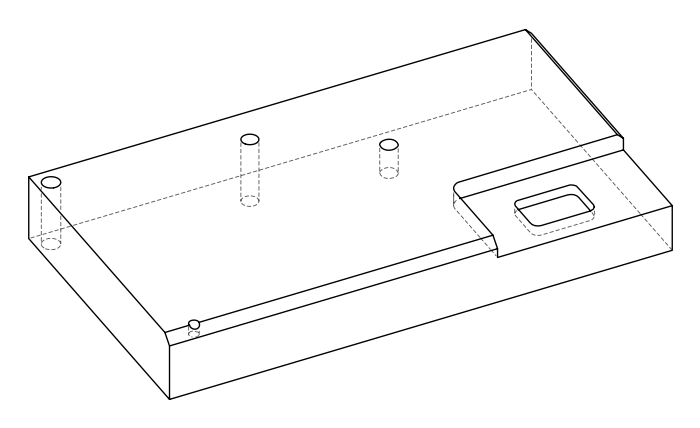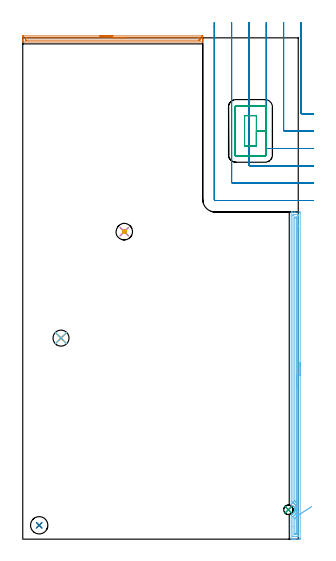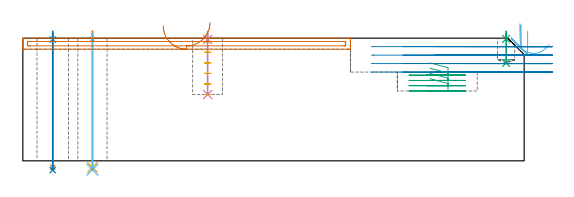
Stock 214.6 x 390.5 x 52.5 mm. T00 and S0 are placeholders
(PLAN: 15 operations, 10 tool changes, 20 min)
(1 SPOT_DRILL | STEP1HOLE | NXT0321_9005460120000 | 0.03 min | 1 mm3)
(2 SPOT_DRILL_1 | STEP1HOLE_1 | NXT0321_9005460120000 | 0.03 min | 30 mm3)
(3 SPOT_DRILL_2 | STEP1POCKET | NXT0321_9005460120000 | 0.03 min | 5 mm3)
(4 SPOT_DRILL_3 | STEP1POCKET_1 | NXT0321_9005460120000 | 0.03 min | 31 mm3)
(5 DRILL_THROUGH_HOLE_INTO_CENTER | STEP1HOLE | NXT0301_042 | 0.23 min | 2060 mm3)
(6 DRILL_TO_ENLARGE_THROUGH_HOLE | STEP1HOLE | NXT0301_096 | 0.23 min | 4361 mm3)
(7 DRILL_THROUGH_HOLE_INTO_CENTER_1 | STEP1HOLE_1 | NXT0301_042 | 0.23 min | 2058 mm3)
(8 DRILL_TO_ENLARGE_THROUGH_HOLE_1 | STEP1HOLE_1 | NXT0301_102 | 0.24 min | 5438 mm3)
(9 DRILL_BLIND_HOLE_INTO_CENTER | STEP1POCKET | NXT0301_045 | 0.05 min | 413 mm3)
(10 DRILL_BLIND_HOLE_INTO_CENTER_1 | STEP1POCKET_1 | NXT0301_089 | 0.11 min | 2469 mm3)
(11 MILL_ROUGH_BLIND_HOLE_CONTOUR | STEP1POCKET_1 | NXT0201_013 | Spiral | 0.33 min | 628 mm3)
(12 AREA_MILL | FG_CHAMFER_SURFACE | UGT0205_001 | 6.4 min | 6395 mm3)
(13 AREA_MILL_1 | FG_CHAMFER_SURFACE_1 | UGT0205_001 | 2.42 min | 1522 mm3)
(14 MILL_CORNER_NOTCH_RECTANGULAR | CORNER_NOTCH_RECTANGULAR | UGT0201_100 | Follow Part, ap 4.5, ae 75% | 7.75 min | 145957 mm3)
(15 MILL_RECTANGULAR_POCKET | POCKET_RECTANGULAR_STRAIGHT | NXT0201_013 | Follow Part, ap 2.5, ae 75% | 1.93 min | 13295 mm3)
(TOOL NXT0321_9005460120000 | NC Spot Drill, 142deg, 12mm, Carbide, Uncoated | D12 PA142 FL30 Z2)
(TOOL NXT0301_042 | Carbide Drill 7.1mm [860.1-0710-057A1-MM 2214] | D7.1 PA140 FL85 Z2)
(TOOL NXT0301_096 | Carbide Drill 12.5mm [860.1-1250-063A1-MM 2214] | D12.5 PA140 FL77 Z2)
(TOOL NXT0301_102 | Carbide Drill 13.5mm [860.1-1350-108A1-MM 2214] | D13.5 PA140 FL123 Z2)
(TOOL NXT0301_045 | Carbide Drill 7.4mm [860.1-0740-022A1-MM 2214] | D7.4 PA140 FL41 Z2)
(TOOL NXT0301_089 | Carbide Drill 11.8mm [860.1-1180-035A1-MM 2214] | D11.8 PA140 FL55 Z2)
(TOOL NXT0201_013 | ENDMILL 10mm | D10 FL30 Z4)
(TOOL UGT0205_001 | Chamfer Mill 20 x 3 x 45 deg. | D20 FL50 Z2)
(TOOL UGT0201_100 | End Mill 18 mm | D18 FL22 Z2)
(OP 1 SPOT_DRILL)
G17 G21 G94 G90
T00 M6
G54
G17 G0 G90 X29.8 Y156.6 S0 M3
G43 Z62.5 H0
G94 G81 G98 Z51.962 F250. R55.5
G80
M5
M2
(OP 2 SPOT_DRILL_1)
G17 G21 G94 G90
T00 M6
G54
G17 G0 G90 X12.8 Y10.8 S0 M3
G43 Z62.5 H0
G94 G81 G98 Z51.919 F250. R55.5
G80
M5
M2
(OP 3 SPOT_DRILL_2)
G17 G21 G94 G90
T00 M6
G54
G17 G0 G90 X206.9 Y22.9 S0 M3
G43 Z62.5 H0
G94 G81 G98 Z52.181 F250. R55.5
G80
M5
M2
(OP 4 SPOT_DRILL_3)
G17 G21 G94 G90
T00 M6
G54
G17 G0 G90 X79.1 Y239.5 S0 M3
G43 Z62.5 H0
G94 G81 G98 Z51.949 F250. R55.5
G80
M5
M2
(OP 5 DRILL_THROUGH_HOLE_INTO_CENTER)
G17 G21 G94 G90
T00 M6
G54
G17 G0 G90 X29.8 Y156.6 S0 M3
G43 Z62.5 H1
G94 G73 G98 Z-2.792 F250. Q6.912 R54.5
G80
M5
M2
(OP 6 DRILL_TO_ENLARGE_THROUGH_HOLE)
G17 G21 G94 G90
T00 M6
G54
G17 G0 G90 X29.8 Y156.6 S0 M3
G43 Z62.5 H1
G94 G73 G98 Z-3.775 F250. Q11.255 R54.5
G80
M5
M2
(OP 7 DRILL_THROUGH_HOLE_INTO_CENTER_1)
G17 G21 G94 G90
T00 M6
G54
G17 G0 G90 X12.8 Y10.8 S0 M3
G43 Z62.5 H1
G94 G73 G98 Z-2.792 F250. Q6.912 R54.5
G80
M5
M2
(OP 8 DRILL_TO_ENLARGE_THROUGH_HOLE_1)
G17 G21 G94 G90
T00 M6
G54
G17 G0 G90 X12.8 Y10.8 S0 M3
G43 Z62.5 H1
G94 G73 G98 Z-3.957 F250. Q11.291 R54.5
G80
M5
M2
(OP 9 DRILL_BLIND_HOLE_INTO_CENTER)
G17 G21 G94 G90
T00 M6
G54
G17 G0 G90 X206.9 Y22.9 S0 M3
G43 Z62.5 H1
G94 G81 G98 Z41.9 F250. R54.5
G80
M5
M2
(OP 10 DRILL_BLIND_HOLE_INTO_CENTER_1)
G17 G21 G94 G90
T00 M6
G54
G17 G0 G90 X79.1 Y239.5 S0 M3
G43 Z62.5 H1
G94 G81 G98 Z28.4 F250. R54.5
G80
M5
M2
(OP 11 MILL_ROUGH_BLIND_HOLE_CONTOUR)
G17 G21 G94 G90
T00 M6
G54
G17 G0 G90 X79.1 Y239.5 S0 M3
G43 Z62.5 H0
Z50.983
G94 G3 X79.734 Y240.266 R0.645 F250.
X78.838 Y240.875 R0.766
X77.725 Y239.238 R1.4
X78.838 Y240.875 R-1.4
X78.281 Y240.056 R0.7
X79.1 Y239.5 R0.7
G0 Z46.467
G3 X79.734 Y240.266 R0.645
X78.838 Y240.875 R0.766
X77.725 Y239.238 R1.4
X78.838 Y240.875 R-1.4
X78.281 Y240.056 R0.7
X79.1 Y239.5 R0.7
G0 Z41.95
G3 X79.734 Y240.266 R0.645
X78.838 Y240.875 R0.766
X77.725 Y239.238 R1.4
X78.838 Y240.875 R-1.4
X78.281 Y240.056 R0.7
X79.1 Y239.5 R0.7
G0 Z37.433
G3 X79.734 Y240.266 R0.645
X78.838 Y240.875 R0.766
X77.725 Y239.238 R1.4
X78.838 Y240.875 R-1.4
X78.281 Y240.056 R0.7
X79.1 Y239.5 R0.7
G0 Z32.917
G3 X79.734 Y240.266 R0.645
X78.838 Y240.875 R0.766
X77.725 Y239.238 R1.4
X78.838 Y240.875 R-1.4
X78.281 Y240.056 R0.7
X79.1 Y239.5 R0.7
G0 Z28.4
G3 X79.734 Y240.266 R0.645
X78.838 Y240.875 R0.766
X77.725 Y239.238 R1.4
X78.838 Y240.875 R-1.4
X78.281 Y240.056 R0.7
X79.1 Y239.5 R0.7
G0 Z62.5
M5
M2
(OP 12 AREA_MILL)
G17 G21 G94 G90
T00 M6
G54
G17 G0 G90 X216.1 Y137.4 S1061 M3
G43 Z62.5 H0
Z55.5
G94 G1 Y137.362 Z54.628 F250.
Y137.248 Z53.764
Y137.059 Z52.912
Y136.797 Z52.08
Y136.463 Z51.274
Y136.06 Z50.5
Y135.592 Z49.764
Y135.06 Z49.072
Y134.471 Z48.429
Y133.828 Z47.84
Y133.136 Z47.309
Y132.4 Z46.84
Y131.626 Z46.437
Y130.82 Z46.103
Y129.988 Z45.841
Y129.136 Z45.652
Y128.272 Z45.538
Y127.4 Z45.5
X216.099 Y0.611 Z45.501
X216.096 Y0.187 Z45.502
X216.091 Y0.01 Z45.505
X215.678 Y0. Z45.919
X212.16 Z49.434
X211.606 Z49.991
X211.281 Z50.315
X210.726 Z50.87
X210.402 Z51.193
X209.411 Z52.188
X209.106 Y0.01 Z52.493
X209.1 Y0.165 Z52.5
X209.104 Y18.469 Z52.496
X209.11 Y19.196 Z52.487
X209.118 Y19.271 Z52.479
X209.376 Y19.335 Z52.223
X209.702 Y19.439 Z51.897
X209.789 Y19.476 Z51.81
X210.238 Y19.703 Z51.36
X210.393 Y19.805 Z51.207
X210.662 Y19.985 Z50.936
X210.841 Y20.132 Z50.755
X210.863 Y20.15 Z50.733
X210.975 Y20.255 Z50.623
X211.056 Y20.332 Z50.543
X211.308 Y20.629 Z50.291
X211.359 Y20.701 Z50.239
X211.536 Y20.948 Z50.062
X211.687 Y21.224 Z49.911
X211.805 Y21.499 Z49.794
X211.844 Y21.594 Z49.752
X211.867 Y21.646 Z49.73
X211.875 Y21.663 Z49.723
X211.884 Y21.696 Z49.714
X211.982 Y22.04 Z49.612
X212.005 Y22.116 Z49.591
X212.011 Y22.168 Z49.581
X212.053 Y22.43 Z49.544
X212.07 Y22.551 Z49.523
X212.072 Y22.561 Z49.522
Y22.584 Z49.521
X212.073 Y22.66 Z49.516
X212.076 Y22.738 Z49.514
X212.078 Y22.838 Z49.506
X212.079 Y22.875 Z49.505
X212.084 Y23.008 Z49.503
X212.082 Y23.029 Z49.505
X212.077 Y23.1 Z49.513
X212.07 Y23.183 Z49.522
X212.066 Y23.23 Z49.525
X212.057 Y23.361 Z49.54
X212.055 Y23.38 Z49.542
X212.049 Y23.458 Z49.548
X212.011 Y23.68 Z49.586
X211.974 Y23.826 Z49.622
X211.956 Y23.901 Z49.641
X211.881 Y24.131 Z49.716
X211.867 Y24.168 Z49.73
X211.825 Y24.273 Z49.77
X211.793 Y24.358 Z49.805
X211.75 Y24.452 Z49.85
X211.691 Y24.578 Z49.908
X211.615 Y24.719 Z49.984
X211.575 Y24.793 Z50.024
X211.536 Y24.857 Z50.063
X211.38 Y25.081 Z50.219
X211.211 Y25.294 Z50.387
X211.028 Y25.495 Z50.571
X210.906 Y25.612 Z50.693
X210.83 Y25.685 Z50.769
X210.663 Y25.817 Z50.936
X210.239 Y26.097 Z51.361
X209.789 Y26.317 Z51.81
X209.614 Y26.381 Z51.984
X209.522 Y26.414 Z52.073
X209.44 Y26.444 Z52.157
X209.265 Y26.494 Z52.335
X209.22 Y26.505 Z52.38
X209.107 Y26.533 Z52.493
X209.1 Y27.397 Z52.5
Y254.635
X209.106 Y254.79 Z52.493
X209.412 Y254.8 Z52.187
X209.752 Z51.848
X210.402 Z51.193
X211.606 Z49.991
X212.16 Z49.434
X215.401 Z46.196
X215.678 Y254.797 Z45.919
X216.092 Y254.79 Z45.505
X216.096 Y254.613 Z45.502
X216.099 Y254.189 Z45.501
X216.1 Y127.4 Z45.5
X214.686 Z46.914
X214.685 Y2.512 Z46.915
X214.684 Y2.397 Z46.916
X214.679 Y2.018 Z46.921
X214.305 Y2.005 Z47.295
X213.919 Y2.002 Z47.681
X213.431 Y2. Z48.169
X210.598 Y2.001 Z51.002
X210.568 Y2.003 Z51.032
X210.537 Y2.009 Z51.063
X210.522 Y2.014 Z51.078
X210.52 Y2.037 Z51.08
X210.516 Y2.281 Z51.084
X210.517 Y9.929 Z51.083
X210.518 Y16.683 Z51.082
X210.52 Y17.456 Z51.08
X210.522 Y17.576 Z51.078
X210.525 Y17.702 Z51.075
X210.546 Y17.724 Z51.054
X210.569 Y17.746 Z51.031
X211.281 Y18.196 Z50.319
X211.433 Y18.315 Z50.167
X211.619 Y18.469 Z49.981
X211.898 Y18.736 Z49.702
X212.16 Y19.043 Z49.44
X212.301 Y19.219 Z49.299
X212.408 Y19.362 Z49.192
X212.574 Y19.603 Z49.026
X212.659 Y19.748 Z48.941
X212.922 Y20.255 Z48.678
X212.945 Y20.303 Z48.655
X212.96 Y20.336 Z48.64
X213.04 Y20.532 Z48.56
X213.2 Y20.985 Z48.4
X213.248 Y21.148 Z48.352
X213.332 Y21.446 Z48.268
X213.382 Y21.693 Z48.218
X213.435 Y22.04 Z48.165
X213.467 Y22.268 Z48.133
X213.481 Y22.485 Z48.119
X213.497 Y22.933 Z48.103
X213.494 Y23.145 Z48.106
X213.476 Y23.383 Z48.124
X213.433 Y23.826 Z48.167
X213.39 Y24.089 Z48.21
X213.316 Y24.439 Z48.284
X213.24 Y24.719 Z48.36
X213.04 Y25.287 Z48.56
X212.895 Y25.612 Z48.705
X212.752 Y25.904 Z48.848
X212.601 Y26.158 Z48.999
X212.486 Y26.33 Z49.114
X212.363 Y26.505 Z49.237
X212.16 Y26.765 Z49.44
X211.865 Y27.094 Z49.735
X211.549 Y27.398 Z50.051
X211.281 Y27.605 Z50.319
X210.704 Y27.983 Z50.896
X210.595 Y28.041 Z51.005
X210.578 Y28.05 Z51.022
X210.527 Y28.083 Z51.073
X210.52 Y28.17 Z51.08
X210.518 Y28.291 Z51.082
X210.514 Y29.069 Z51.086
Y29.183
X210.515 Y252.288 Z51.085
X210.516 Y252.403 Z51.084
X210.521 Y252.782 Z51.079
X210.895 Y252.795 Z50.705
X211.281 Y252.798 Z50.319
X211.769 Y252.8 Z49.831
X214.602 Y252.799 Z46.998
X214.632 Y252.797 Z46.968
X214.663 Y252.791 Z46.937
X214.679 Y252.786 Z46.921
X214.68 Y252.763 Z46.92
X214.685 Y252.518 Z46.915
X214.686 Y243.86 Z46.914
Y127.4
X213.272 Z48.328
X213.271 Y28.948 Z48.329
X213.27 Y28.291 Z48.33
X213.269 Y28.062 Z48.331
X213.268 Y28.059 Z48.332
X213.263 Y28.064 Z48.337
X213.082 Y28.291 Z48.518
X213.04 Y28.339 Z48.56
X212.637 Y28.771 Z48.963
X212.197 Y29.183 Z49.404
X212.16 Y29.213 Z49.44
X212.029 Y29.317 Z49.571
X211.972 Y29.373 Z49.628
X211.936 Y29.412 Z49.664
X211.93 Y30.076 Z49.67
X211.929 Y30.311 Z49.671
Y249.959
X211.931 Y250.617 Z49.669
X211.933 Y250.734 Z49.667
X211.935 Y250.784 Z49.665
X211.987 Y250.793 Z49.613
X212.16 Y250.796 Z49.44
X212.86 Y250.799 Z48.74
X213.04 Y250.797 Z48.56
X213.219 Y250.792 Z48.381
X213.265 Y250.79 Z48.335
X213.267 Y250.758 Z48.333
X213.27 Y250.695 Z48.33
X213.271 Y250.617 Z48.329
Y250.382
X213.272 Y127.4 Z48.328
Y126.528 Z48.367
Y125.664 Z48.48
Y124.812 Z48.669
Y123.98 Z48.932
Y123.174 Z49.265
Y122.4 Z49.668
Y121.664 Z50.137
Y120.972 Z50.668
Y120.329 Z51.257
Y119.74 Z51.901
Y119.208 Z52.593
Y118.74 Z53.328
Y118.337 Z54.102
Y118.003 Z54.908
Y117.741 Z55.74
Y117.552 Z56.592
Y117.438 Z57.457
Y117.4 Z58.328
G0 Z62.5
X212.807 Y27.213
Z58.805
G1 Y27.217 Z57.932
X212.81 Y27.145 Z57.063
X212.817 Y26.998 Z56.203
X212.828 Y26.776 Z55.359
X212.842 Y26.482 Z54.538
X212.86 Y26.117 Z53.746
X212.881 Y25.685 Z52.988
X212.905 Y25.188 Z52.272
X212.932 Y24.631 Z51.601
X212.961 Y24.018 Z50.981
X212.993 Y23.353 Z50.417
X213.028 Y22.642 Z49.914
X213.064 Y21.889 Z49.474
X213.102 Y21.101 Z49.102
X213.141 Y20.283 Z48.8
X213.182 Y19.443 Z48.57
X213.223 Y18.585 Z48.415
X213.265 Y17.718 Z48.335
X213.267 Y17.687 Z48.333
X213.27 Y17.576 Z48.33
X213.271 Y17.45 Z48.329
Y17.341
Y4.841
X213.269 Y4.183 Z48.331
X213.267 Y4.066 Z48.333
X213.265 Y4.016 Z48.335
X213.213 Y4.007 Z48.387
X213.04 Y4.004 Z48.56
X212.34 Y4.001 Z49.26
X212.16 Y4.003 Z49.44
X211.981 Y4.008 Z49.619
X211.936 Y4.01 Z49.664
X211.934 Y4.043 Z49.666
X211.931 Y4.105 Z49.669
X211.93 Y4.183 Z49.67
Y4.417
X211.933 Y15.79 Z49.667
Y16.021
X211.936 Y16.253 Z49.664
X211.939 Y16.402 Z49.661
X212.27 Y16.683 Z49.33
X212.669 Y17.059 Z48.931
X213.04 Y17.467 Z48.56
X213.09 Y17.525 Z48.51
X213.133 Y17.576 Z48.467
X213.19 Y17.646 Z48.41
X213.212 Y17.67 Z48.388
X213.247 Y17.706 Z48.353
X213.265 Y17.718 Z48.335
X213.846 Y18.096 Z47.804
X214.462 Y18.497 Z47.336
X215.111 Y18.92 Z46.934
X215.786 Y19.36 Z46.6
X216.484 Y19.814 Z46.339
X217.197 Y20.279 Z46.15
X217.922 Y20.751 Z46.037
X218.653 Y21.227 Z46.
X219.383 Y21.703 Z46.038
X220.107 Y22.175 Z46.153
X220.821 Y22.64 Z46.342
X221.518 Y23.094 Z46.605
X222.193 Y23.534 Z46.94
X222.841 Y23.956 Z47.343
X223.457 Y24.357 Z47.812
X224.037 Y24.735 Z48.344
X224.576 Y25.086 Z48.934
X225.069 Y25.407 Z49.577
G0 Z62.5
M5
M2
(OP 13 AREA_MILL_1)
G17 G21 G94 G90
T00 M6
G54
G17 G0 G90 X60.1 Y392. S1061 M3
G43 Z62.5 H0
Z57.8
G94 G1 X60.138 Z56.928 F250.
X60.252 Z56.063
X60.441 Z55.212
X60.703 Z54.38
X61.037 Z53.574
X61.44 Z52.8
X61.908 Z52.064
X62.44 Z51.372
X63.029 Z50.729
X63.672 Z50.14
X64.364 Z49.608
X65.1 Z49.14
X65.874 Z48.737
X66.68 Z48.403
X67.512 Z48.141
X68.364 Z47.952
X69.228 Z47.838
X70.1 Z47.8
X139.041
X139.612 Y391.999 Z47.801
X140.176 Y391.993 Z47.803
X140.193 Y391.991 Z47.805
X140.2 Y391.43 Z48.365
Y390.824 Z48.974
Y390.54 Z49.257
Y388.76 Z51.035
Y388.193 Z51.606
Y387.663 Z52.135
Y387.34 Z52.451
X140.191 Y387.303 Z52.488
X140.058 Y387.3 Z52.5
X0.142
X0.01 Y387.303 Z52.488
X0.007 Y387.338 Z52.454
X0. Y387.663 Z52.136
Y388.193 Z51.606
Y388.76 Z51.035
Y390.824 Z48.974
X0.003 Y391.43 Z48.365
X0.007 Y391.991 Z47.805
X0.024 Y391.993 Z47.803
X0.588 Y392. Z47.8
X70.1
Y390.586 Z49.214
X136.939
X137.787 Y390.583 Z49.217
X137.83 Y390.58 Z49.22
X138.19 Y390.54 Z49.26
X138.197 Y390.174 Z49.626
X138.198 Y389.65 Z50.15
Y389.283 Z50.517
X138.19 Y388.76 Z51.04
X137.87 Y388.72 Z51.08
X137.83 Y388.718 Z51.082
X136.985 Y388.714 Z51.086
X136.939
X3.261
X2.413 Y388.718 Z51.082
X2.37 Y388.72 Z51.08
X2.01 Y388.76 Z51.04
X2.003 Y389.127 Z50.673
X2.002 Y389.65 Z50.15
Y390.017 Z49.783
X2.01 Y390.54 Z49.26
X2.33 Y390.58 Z49.22
X2.37 Y390.582 Z49.218
X3.215 Y390.586 Z49.214
X3.261
X70.1
X70.972 Z49.252
X71.836 Z49.366
X72.688 Z49.555
X73.52 Z49.817
X74.326 Z50.151
X75.1 Z50.554
X75.836 Z51.023
X76.528 Z51.554
X77.171 Z52.143
X77.76 Z52.786
X78.292 Z53.478
X78.76 Z54.214
X79.163 Z54.988
X79.497 Z55.794
X79.759 Z56.626
X79.948 Z57.478
X80.062 Z58.343
X80.1 Z59.214
G0 Z62.5
M5
M2
(OP 14 MILL_CORNER_NOTCH_RECTANGULAR)
G17 G21 G94 G90
T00 M6
G54
G17 G0 G90 X216.7 Y402.252 S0 M3
G43 Z62.506 H0
Z48.88
G94 G1 Y399.252 F250.
Y332.194 F500.
G3 X217.594 Y331.3 R0.9
G1 X223.6
X226.6 F250.
G0 Z62.506
X203.2 Y402.5
Z48.88
G1 Y399.5
Y318.694 F500.
G3 X204.094 Y317.8 R0.9
G1 X223.6
X226.6 F250.
G0 Z62.506
X189.7 Y402.5
Z48.88
G1 Y399.5
Y305.195 F500.
G3 X190.595 Y304.3 R0.9
G1 X223.6
X226.6 F250.
G0 Z62.506
X176.2 Y402.5
Z48.88
G1 Y399.5
Y291.695 F500.
G3 X177.095 Y290.8 R0.9
G1 X223.6
X226.6 F250.
G0 Z62.506
X162.7 Y402.5
Z48.88
G1 Y399.5
Y278.195 F500.
G3 X163.595 Y277.3 R0.9
G1 X223.6
X226.6 F250.
G0 Z62.506
X149.2 Y402.5
Z48.88
G1 Y399.5
Y264.696 F500.
G3 X150.096 Y263.8 R0.9
G1 X223.6
X226.6 F250.
G0 Z62.506
X216.7 Y402.252
Z45.253
G1 Y399.252
Y332.194 F500.
G3 X217.594 Y331.3 R0.9
G1 X223.6
X226.6 F250.
G0 Z62.506
X203.2 Y402.5
Z45.253
G1 Y399.5
Y318.694 F500.
G3 X204.094 Y317.8 R0.9
G1 X223.6
X226.6 F250.
G0 Z62.506
X189.7 Y402.5
Z45.253
G1 Y399.5
Y305.195 F500.
G3 X190.595 Y304.3 R0.9
G1 X223.6
X226.6 F250.
G0 Z62.506
X176.2 Y402.5
Z45.253
G1 Y399.5
Y291.695 F500.
G3 X177.095 Y290.8 R0.9
G1 X223.6
X226.6 F250.
G0 Z62.506
X162.7 Y402.5
Z45.253
G1 Y399.5
Y278.195 F500.
G3 X163.595 Y277.3 R0.9
G1 X223.6
X226.6 F250.
G0 Z62.506
X149.2 Y402.5
Z45.253
G1 Y399.5
Y264.696 F500.
G3 X150.096 Y263.8 R0.9
G1 X223.6
X226.6 F250.
G0 Z62.506
X216.7 Y402.252
Z41.627
G1 Y399.252
Y332.194 F500.
G3 X217.594 Y331.3 R0.9
G1 X223.6
X226.6 F250.
G0 Z62.506
X203.2 Y402.5
Z41.627
G1 Y399.5
Y318.694 F500.
G3 X204.094 Y317.8 R0.9
G1 X223.6
X226.6 F250.
G0 Z62.506
X189.7 Y402.5
Z41.627
G1 Y399.5
Y305.195 F500.
G3 X190.595 Y304.3 R0.9
G1 X223.6
X226.6 F250.
G0 Z62.506
X176.2 Y402.5
Z41.627
G1 Y399.5
Y291.695 F500.
G3 X177.095 Y290.8 R0.9
G1 X223.6
X226.6 F250.
G0 Z62.506
X162.7 Y402.5
Z41.627
G1 Y399.5
Y278.195 F500.
G3 X163.595 Y277.3 R0.9
G1 X223.6
X226.6 F250.
G0 Z62.506
X149.2 Y402.5
Z41.627
G1 Y399.5
Y264.696 F500.
G3 X150.096 Y263.8 R0.9
G1 X223.6
X226.6 F250.
G0 Z62.506
X216.7 Y402.252
Z38.
G1 Y399.252
Y332.194 F500.
G3 X217.594 Y331.3 R0.9
G1 X223.6
X226.6 F250.
G0 Z62.506
X203.2 Y402.5
Z38.
G1 Y399.5
Y318.694 F500.
G3 X204.094 Y317.8 R0.9
G1 X223.6
X226.6 F250.
G0 Z62.506
X189.7 Y402.5
Z38.
G1 Y399.5
Y305.195 F500.
G3 X190.595 Y304.3 R0.9
G1 X223.6
X226.6 F250.
G0 Z62.506
X176.2 Y402.5
Z38.
G1 Y399.5
Y291.695 F500.
G3 X177.095 Y290.8 R0.9
G1 X223.6
X226.6 F250.
G0 Z62.506
X162.7 Y402.5
Z38.
G1 Y399.5
Y278.195 F500.
G3 X163.595 Y277.3 R0.9
G1 X223.6
X226.6 F250.
G0 Z62.506
X149.2 Y402.5
Z38.
G1 Y399.5
Y264.696 F500.
G3 X150.096 Y263.8 R0.9
G1 X223.6
X226.6 F250.
G0 Z62.506
M5
M2
(OP 15 MILL_RECTANGULAR_POCKET)
G17 G21 G94 G90
T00 M6
G54
G17 G0 G90 X174.267 Y306.1 S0 M3
G43 Z62.506 H0
Z41.943
G94 G1 X182. Z39.871 F250.
Y318. Z36.682
Y329.9 F500.
X172.8
Y306.1
X182.
Y318.
X189.5
Y336.7
G3 X188.8 Y337.4 R0.7
G1 X166.
G3 X165.3 Y336.7 R0.7
G1 Y299.3
G3 X166. Y298.6 R0.7
G1 X188.8
G3 X189.5 Y299.3 R0.7
G1 Y318.
Y319.
G0 X174.267 Y306.1 Z39.682
G1 X182. Z37.61 F250.
Y318. Z34.421
Y329.9 F500.
X172.8
Y306.1
X182.
Y318.
X189.5
Y336.7
G3 X188.8 Y337.4 R0.7
G1 X166.
G3 X165.3 Y336.7 R0.7
G1 Y299.3
G3 X166. Y298.6 R0.7
G1 X188.8
G3 X189.5 Y299.3 R0.7
G1 Y318.
Y319.
G0 X174.267 Y306.1 Z37.421
G1 X182. Z35.349 F250.
Y318. Z32.161
Y329.9 F500.
X172.8
Y306.1
X182.
Y318.
X189.5
Y336.7
G3 X188.8 Y337.4 R0.7
G1 X166.
G3 X165.3 Y336.7 R0.7
G1 Y299.3
G3 X166. Y298.6 R0.7
G1 X188.8
G3 X189.5 Y299.3 R0.7
G1 Y318.
Y319.
G0 X174.267 Y306.1 Z35.161
G1 X182. Z33.089 F250.
Y318. Z29.9
Y329.9 F500.
X172.8
Y306.1
X182.
Y318.
X189.5
Y336.7
G3 X188.8 Y337.4 R0.7
G1 X166.
G3 X165.3 Y336.7 R0.7
G1 Y299.3
G3 X166. Y298.6 R0.7
G1 X188.8
G3 X189.5 Y299.3 R0.7
G1 Y318.
Y319.
G0 Z62.506
M5
M2
